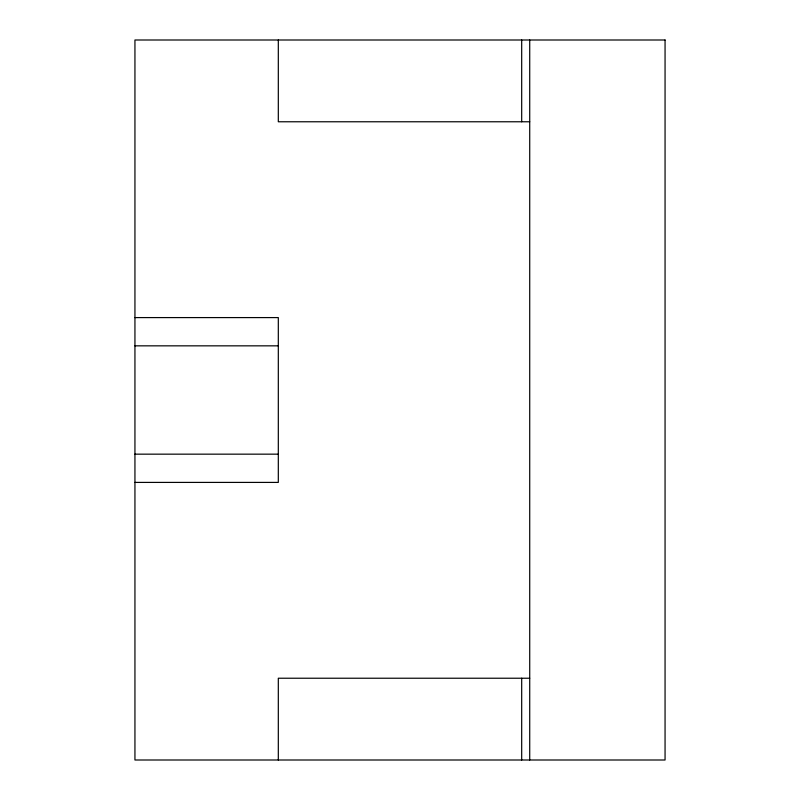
<?xml version="1.0" encoding="UTF-8"?>
<svg xmlns="http://www.w3.org/2000/svg" width="800" height="800" viewBox="0 0 800 800"><rect width="100%" height="100%" fill="white"/><g stroke="black" fill="none" stroke-linecap="round" stroke-linejoin="round"><path stroke-width="1.2" d="M529.72 121.77L278.31 121.77L278.31 40M134.94 317.59L278.31 317.59L278.31 482.41L134.94 482.41M134.94 345.84L278.31 345.84M134.94 454.16L278.31 454.16M529.72 678.23L278.31 678.23L278.31 760M529.72 40L529.72 760M521.69 40L521.69 121.77M521.69 678.23L521.69 760M665.06 40L134.94 40L134.94 760L665.06 760L665.06 40"/></g></svg>
